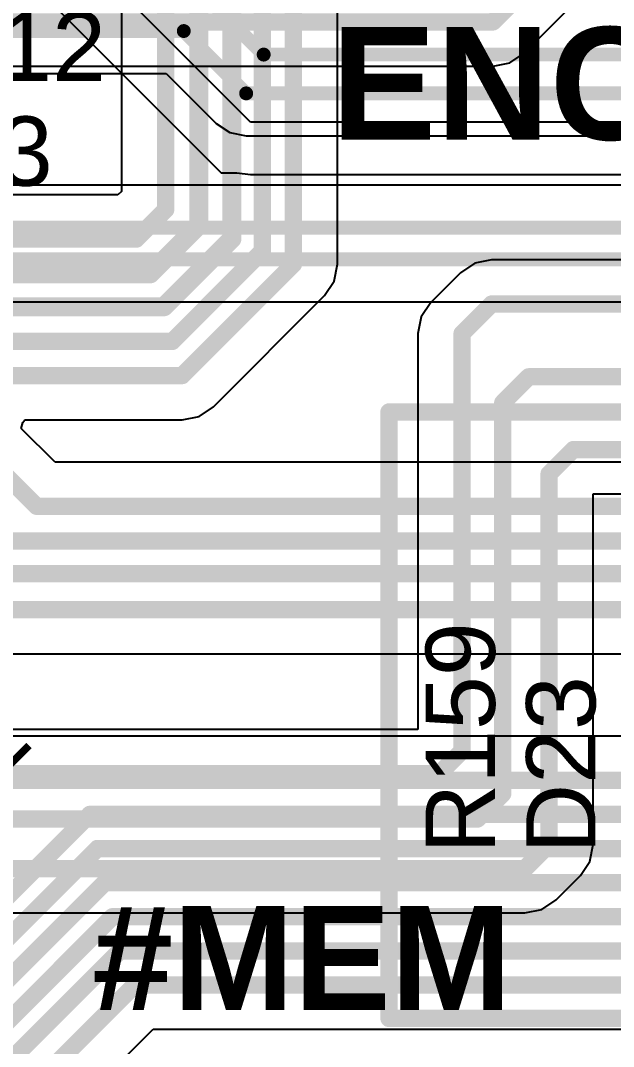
# Model space of a CAD drawing. Header units: inches. Extents: x -3 to 5437, y -3 to 5435.
# Drawn here: x 121.38 to 130.07, y 63.9 to 78.93 of the extents above; entities that cross this region are included whole.
import ezdxf

# ---------------------------------------------------------------- set-up
doc = ezdxf.new("R2010")
doc.units = ezdxf.units.IN
for name, color, linetype in [('Bottom Layer', 5, 'Continuous'), ('GND', 16, 'Continuous'), ('PWR', 76, 'Continuous'), ('Top Layer', 1, 'Continuous'), ('Top Overlay', 2, 'Continuous')]:
    doc.layers.add(name, color=color, linetype=linetype)
doc.styles.add('Arial', font='', dxfattribs={"height": 0.2})
doc.styles.add('Arial_Bold', font='', dxfattribs={"height": 0.2})
doc.styles.get('Arial').set_extended_font_data('Arial')
doc.styles.get('Arial_Bold').set_extended_font_data('Arial', bold=True)

msp = doc.modelspace()

# ---------------------------------------------------------------- linework, layer by layer
at = {"layer": 'Bottom Layer'}
for p, q in [((128.762, 78.455), (129.493, 79.187)), ((128.552, 78.315), (128.762, 78.455)), ((112.718, 78.266), (128.304, 78.266)), ((128.304, 78.266), (128.552, 78.315)), ((128.036, 75.376), (127.826, 75.235)), ((128.284, 75.425), (128.036, 75.376)), ((130.874, 75.425), (128.284, 75.425)), ((127.826, 75.235), (127.393, 74.802)), ((127.393, 74.802), (127.253, 74.592)), ((127.253, 74.592), (127.203, 74.344)), ((127.203, 74.344), (127.203, 68.542)), ((129.774, 66.857), (129.774, 71.997)), ((129.774, 71.997), (130.874, 71.997)), ((127.203, 68.542), (114.483, 68.542)), ((129.725, 66.609), (129.774, 66.857)), ((129.585, 66.399), (129.725, 66.609)), ((129.23, 66.045), (129.585, 66.399)), ((129.02, 65.904), (129.23, 66.045)), ((128.772, 65.855), (129.02, 65.904)), ((118.444, 65.855), (128.772, 65.855))]:
    msp.add_line(p, q, dxfattribs=at)
for points in [[(128.304, 78.913, 0.254, 0.254, 0), (129.765, 80.375, 0.254, 0.254, 0)], [(100.762, 78.913, 0.254, 0.254, 0), (128.304, 78.913, 0.254, 0.254, 0)], [(127.851, 74.344, 0.254, 0.254, 0), (128.284, 74.778, 0.254, 0.254, 0)], [(128.284, 74.778, 0.254, 0.254, 0), (131.369, 74.778, 0.254, 0.254, 0)], [(127.851, 68.227, 0.254, 0.254, 0), (127.851, 74.344, 0.254, 0.254, 0)], [(128.446, 73.329, 0.254, 0.254, 0), (128.828, 73.711, 0.254, 0.254, 0)], [(128.828, 73.711, 0.254, 0.254, 0), (131.369, 73.711, 0.254, 0.254, 0)], [(128.446, 67.6, 0.254, 0.254, 0), (128.446, 73.329, 0.254, 0.254, 0)], [(129.127, 72.289, 0.254, 0.254, 0), (129.482, 72.644, 0.254, 0.254, 0)], [(129.482, 72.644, 0.254, 0.254, 0), (131.369, 72.644, 0.254, 0.254, 0)], [(129.127, 66.857, 0.254, 0.254, 0), (129.127, 72.289, 0.254, 0.254, 0)], [(127.518, 67.894, 0.254, 0.254, 0), (127.851, 68.227, 0.254, 0.254, 0)], [(114.173, 67.894, 0.254, 0.254, 0), (127.518, 67.894, 0.254, 0.254, 0)], [(128.075, 67.229, 0.254, 0.254, 0), (128.446, 67.6, 0.254, 0.254, 0)], [(116.695, 67.229, 0.254, 0.254, 0), (128.075, 67.229, 0.254, 0.254, 0)], [(128.772, 66.502, 0.254, 0.254, 0), (129.127, 66.857, 0.254, 0.254, 0)], [(114.077, 66.502, 0.254, 0.254, 0), (128.772, 66.502, 0.254, 0.254, 0)]]:
    msp.add_lwpolyline(points, format="xyseb", dxfattribs=at)
for points in [[(128.24, 78.913, 0.127, 0.127, 1), (128.367, 78.913, 0.127, 0.127, 1)], [(128.24, 78.913, 0.127, 0.127, 1), (128.367, 78.913, 0.127, 0.127, 1)], [(128.221, 74.778, 0.127, 0.127, 1), (128.348, 74.778, 0.127, 0.127, 1)], [(128.221, 74.778, 0.127, 0.127, 1), (128.348, 74.778, 0.127, 0.127, 1)], [(127.787, 74.344, 0.127, 0.127, 1), (127.914, 74.344, 0.127, 0.127, 1)], [(127.787, 74.344, 0.127, 0.127, 1), (127.914, 74.344, 0.127, 0.127, 1)], [(128.765, 73.711, 0.127, 0.127, 1), (128.892, 73.711, 0.127, 0.127, 1)], [(128.765, 73.711, 0.127, 0.127, 1), (128.892, 73.711, 0.127, 0.127, 1)], [(128.383, 73.329, 0.127, 0.127, 1), (128.51, 73.329, 0.127, 0.127, 1)], [(128.383, 73.329, 0.127, 0.127, 1), (128.51, 73.329, 0.127, 0.127, 1)], [(129.419, 72.644, 0.127, 0.127, 1), (129.546, 72.644, 0.127, 0.127, 1)], [(129.419, 72.644, 0.127, 0.127, 1), (129.546, 72.644, 0.127, 0.127, 1)], [(129.063, 72.289, 0.127, 0.127, 1), (129.19, 72.289, 0.127, 0.127, 1)], [(129.063, 72.289, 0.127, 0.127, 1), (129.19, 72.289, 0.127, 0.127, 1)], [(127.787, 68.227, 0.127, 0.127, 1), (127.914, 68.227, 0.127, 0.127, 1)], [(127.787, 68.227, 0.127, 0.127, 1), (127.914, 68.227, 0.127, 0.127, 1)], [(127.454, 67.894, 0.127, 0.127, 1), (127.581, 67.894, 0.127, 0.127, 1)], [(127.454, 67.894, 0.127, 0.127, 1), (127.581, 67.894, 0.127, 0.127, 1)], [(128.383, 67.6, 0.127, 0.127, 1), (128.51, 67.6, 0.127, 0.127, 1)], [(128.383, 67.6, 0.127, 0.127, 1), (128.51, 67.6, 0.127, 0.127, 1)], [(128.012, 67.229, 0.127, 0.127, 1), (128.139, 67.229, 0.127, 0.127, 1)], [(128.012, 67.229, 0.127, 0.127, 1), (128.139, 67.229, 0.127, 0.127, 1)], [(129.063, 66.857, 0.127, 0.127, 1), (129.19, 66.857, 0.127, 0.127, 1)], [(129.063, 66.857, 0.127, 0.127, 1), (129.19, 66.857, 0.127, 0.127, 1)], [(128.709, 66.502, 0.127, 0.127, 1), (128.836, 66.502, 0.127, 0.127, 1)], [(128.709, 66.502, 0.127, 0.127, 1), (128.836, 66.502, 0.127, 0.127, 1)]]:
    msp.add_lwpolyline(points, format="xyseb", close=True, dxfattribs=at)
at = {"layer": 'GND'}
for p, q in [((117.204, 78.157), (123.513, 78.157)), ((123.513, 78.157), (124.245, 77.425)), ((124.245, 77.425), (124.447, 77.29)), ((124.447, 77.29), (124.685, 77.243)), ((124.685, 77.243), (137.093, 77.243)), ((137.553, 76.518), (117.508, 76.518)), ((107.786, 74.812), (130.561, 74.812))]:
    msp.add_line(p, q, dxfattribs=at)
for points in [[(124.031, 79.345, 0.203, 0.203, 0), (124.942, 78.434, 0.203, 0.203, 0)], [(109.684, 78.779, 0.203, 0.203, 0), (123.771, 78.779, 0.203, 0.203, 0)], [(123.771, 78.779, 0.203, 0.203, 0), (124.685, 77.865, 0.203, 0.203, 0)], [(124.942, 78.434, 0.203, 0.203, 0), (137.616, 78.434, 0.203, 0.203, 0)], [(124.685, 77.865, 0.203, 0.203, 0), (137.35, 77.865, 0.203, 0.203, 0)], [(108.614, 75.896, 0.203, 0.203, 0), (138.483, 75.896, 0.203, 0.203, 0)], [(107.786, 75.433, 0.203, 0.203, 0), (138.128, 75.433, 0.203, 0.203, 0)]]:
    msp.add_lwpolyline(points, format="xyseb", dxfattribs=at)
for points in [[(123.72, 78.779, 0.102, 0.102, 1), (123.821, 78.779, 0.102, 0.102, 1)], [(123.72, 78.779, 0.102, 0.102, 1), (123.821, 78.779, 0.102, 0.102, 1)], [(124.891, 78.434, 0.102, 0.102, 1), (124.993, 78.434, 0.102, 0.102, 1)], [(124.891, 78.434, 0.102, 0.102, 1), (124.993, 78.434, 0.102, 0.102, 1)], [(124.634, 77.865, 0.102, 0.102, 1), (124.736, 77.865, 0.102, 0.102, 1)], [(124.634, 77.865, 0.102, 0.102, 1), (124.736, 77.865, 0.102, 0.102, 1)]]:
    msp.add_lwpolyline(points, format="xyseb", close=True, dxfattribs=at)
at = {"layer": 'PWR'}
for p, q in [((124.748, 77.445), (120.913, 81.28)), ((120.512, 80.511), (124.32, 76.703)), ((153.347, 77.445), (124.748, 77.445)), ((124.32, 76.703), (124.547, 76.703)), ((124.547, 76.703), (124.549, 76.702)), ((124.549, 76.702), (124.748, 76.676)), ((124.748, 76.676), (134.504, 76.676))]:
    msp.add_line(p, q, dxfattribs=at)
at = {"layer": 'Top Layer'}
for p, q in [((122.858, 80.662), (122.858, 76.429)), ((126.025, 75.36), (126.025, 79.16)), ((122.858, 76.429), (122.806, 76.377)), ((122.806, 76.377), (118.391, 76.377)), ((125.976, 75.112), (126.025, 75.36)), ((125.835, 74.902), (125.976, 75.112)), ((124.205, 73.271), (125.835, 74.902)), ((123.995, 73.131), (124.205, 73.271)), ((123.747, 73.082), (123.995, 73.131)), ((121.388, 72.955), (121.41, 73.039)), ((121.883, 72.461), (121.388, 72.955)), ((121.41, 73.039), (121.442, 73.082)), ((121.442, 73.082), (123.747, 73.082)), ((130.502, 72.461), (121.883, 72.461)), ((119.83, 69.65), (141.232, 69.65)), ((165.565, 68.445), (120.122, 68.445)), ((121.786, 62.615), (123.321, 64.15)), ((123.321, 64.15), (173.337, 64.15))]:
    msp.add_line(p, q, dxfattribs=at)
for points in [[(125.378, 75.36, 0.254, 0.254, 0), (125.378, 84.897, 0.254, 0.254, 0)], [(124.92, 75.549, 0.254, 0.254, 0), (124.92, 84.708, 0.254, 0.254, 0)], [(124.476, 75.734, 0.279, 0.279, 0), (124.476, 84.524, 0.279, 0.279, 0)], [(123.993, 75.933, 0.279, 0.279, 0), (123.993, 84.324, 0.279, 0.279, 0)], [(123.506, 76.161, 0.254, 0.254, 0), (123.506, 84.183, 0.254, 0.254, 0)], [(123.074, 75.729, 0.254, 0.254, 0), (123.506, 76.161, 0.254, 0.254, 0)], [(123.28, 75.221, 0.279, 0.279, 0), (123.993, 75.933, 0.279, 0.279, 0)], [(115.401, 75.729, 0.254, 0.254, 0), (123.074, 75.729, 0.254, 0.254, 0)], [(123.48, 74.738, 0.279, 0.279, 0), (124.476, 75.734, 0.279, 0.279, 0)], [(123.6, 74.229, 0.254, 0.254, 0), (124.92, 75.549, 0.254, 0.254, 0)], [(116.05, 75.221, 0.279, 0.279, 0), (123.28, 75.221, 0.279, 0.279, 0)], [(123.747, 73.729, 0.254, 0.254, 0), (125.378, 75.36, 0.254, 0.254, 0)], [(116.05, 74.738, 0.279, 0.279, 0), (123.48, 74.738, 0.279, 0.279, 0)], [(115.401, 74.229, 0.254, 0.254, 0), (123.6, 74.229, 0.254, 0.254, 0)], [(115.401, 73.729, 0.254, 0.254, 0), (123.747, 73.729, 0.254, 0.254, 0)], [(120.558, 72.869, 0.254, 0.254, 0), (121.614, 71.813, 0.254, 0.254, 0)], [(121.614, 71.813, 0.254, 0.254, 0), (140.484, 71.813, 0.254, 0.254, 0)], [(120.558, 71.306, 0.254, 0.254, 0), (132.422, 71.306, 0.254, 0.254, 0)], [(119.992, 70.824, 0.254, 0.254, 0), (141.076, 70.824, 0.254, 0.254, 0)], [(121.024, 70.297, 0.254, 0.254, 0), (141.232, 70.297, 0.254, 0.254, 0)], [(120.122, 67.797, 0.254, 0.254, 0), (177.799, 67.797, 0.254, 0.254, 0)], [(119.326, 64.229, 0.254, 0.254, 0), (122.394, 67.297, 0.254, 0.254, 0)], [(122.394, 67.297, 0.254, 0.254, 0), (124.774, 67.297, 0.254, 0.254, 0)], [(124.774, 67.297, 0.254, 0.254, 0), (178.019, 67.297, 0.254, 0.254, 0)], [(119.437, 63.729, 0.254, 0.254, 0), (122.505, 66.797, 0.254, 0.254, 0)], [(122.505, 66.797, 0.254, 0.254, 0), (125.155, 66.797, 0.254, 0.254, 0)], [(125.155, 66.797, 0.254, 0.254, 0), (178.084, 66.797, 0.254, 0.254, 0)], [(119.547, 63.229, 0.254, 0.254, 0), (122.615, 66.297, 0.254, 0.254, 0)], [(122.615, 66.297, 0.254, 0.254, 0), (124.785, 66.297, 0.254, 0.254, 0)], [(124.785, 66.297, 0.254, 0.254, 0), (177.902, 66.297, 0.254, 0.254, 0)], [(119.658, 62.729, 0.254, 0.254, 0), (122.726, 65.797, 0.254, 0.254, 0)], [(122.726, 65.797, 0.254, 0.254, 0), (122.869, 65.797, 0.254, 0.254, 0)], [(122.869, 65.797, 0.254, 0.254, 0), (177.719, 65.797, 0.254, 0.254, 0)], [(119.768, 62.229, 0.254, 0.254, 0), (122.836, 65.297, 0.254, 0.254, 0)], [(122.836, 65.297, 0.254, 0.254, 0), (124.012, 65.297, 0.254, 0.254, 0)], [(124.012, 65.297, 0.254, 0.254, 0), (177.537, 65.297, 0.254, 0.254, 0)], [(119.985, 61.729, 0.254, 0.254, 0), (123.053, 64.797, 0.254, 0.254, 0)], [(123.053, 64.797, 0.254, 0.254, 0), (173.605, 64.797, 0.254, 0.254, 0)]]:
    msp.add_lwpolyline(points, format="xyseb", dxfattribs=at)
for points in [[(123.442, 76.161, 0.127, 0.127, 1), (123.569, 76.161, 0.127, 0.127, 1)], [(123.442, 76.161, 0.127, 0.127, 1), (123.569, 76.161, 0.127, 0.127, 1)], [(123.923, 75.933, 0.14, 0.14, 1), (124.063, 75.933, 0.14, 0.14, 1)], [(123.923, 75.933, 0.14, 0.14, 1), (124.063, 75.933, 0.14, 0.14, 1)], [(123.011, 75.729, 0.127, 0.127, 1), (123.138, 75.729, 0.127, 0.127, 1)], [(123.011, 75.729, 0.127, 0.127, 1), (123.138, 75.729, 0.127, 0.127, 1)], [(124.406, 75.734, 0.14, 0.14, 1), (124.546, 75.734, 0.14, 0.14, 1)], [(124.406, 75.734, 0.14, 0.14, 1), (124.546, 75.734, 0.14, 0.14, 1)], [(124.857, 75.549, 0.127, 0.127, 1), (124.984, 75.549, 0.127, 0.127, 1)], [(124.857, 75.549, 0.127, 0.127, 1), (124.984, 75.549, 0.127, 0.127, 1)], [(123.211, 75.221, 0.14, 0.14, 1), (123.35, 75.221, 0.14, 0.14, 1)], [(123.211, 75.221, 0.14, 0.14, 1), (123.35, 75.221, 0.14, 0.14, 1)], [(125.314, 75.36, 0.127, 0.127, 1), (125.441, 75.36, 0.127, 0.127, 1)], [(125.314, 75.36, 0.127, 0.127, 1), (125.441, 75.36, 0.127, 0.127, 1)], [(123.411, 74.738, 0.14, 0.14, 1), (123.55, 74.738, 0.14, 0.14, 1)], [(123.411, 74.738, 0.14, 0.14, 1), (123.55, 74.738, 0.14, 0.14, 1)], [(123.537, 74.229, 0.127, 0.127, 1), (123.664, 74.229, 0.127, 0.127, 1)], [(123.537, 74.229, 0.127, 0.127, 1), (123.664, 74.229, 0.127, 0.127, 1)], [(123.683, 73.729, 0.127, 0.127, 1), (123.81, 73.729, 0.127, 0.127, 1)], [(123.683, 73.729, 0.127, 0.127, 1), (123.81, 73.729, 0.127, 0.127, 1)], [(121.551, 71.813, 0.127, 0.127, 1), (121.678, 71.813, 0.127, 0.127, 1)], [(121.551, 71.813, 0.127, 0.127, 1), (121.678, 71.813, 0.127, 0.127, 1)], [(122.33, 67.297, 0.127, 0.127, 1), (122.457, 67.297, 0.127, 0.127, 1)], [(122.33, 67.297, 0.127, 0.127, 1), (122.457, 67.297, 0.127, 0.127, 1)], [(124.71, 67.297, 0.127, 0.127, 1), (124.837, 67.297, 0.127, 0.127, 1)], [(124.71, 67.297, 0.127, 0.127, 1), (124.837, 67.297, 0.127, 0.127, 1)], [(122.441, 66.797, 0.127, 0.127, 1), (122.568, 66.797, 0.127, 0.127, 1)], [(122.441, 66.797, 0.127, 0.127, 1), (122.568, 66.797, 0.127, 0.127, 1)], [(125.091, 66.797, 0.127, 0.127, 1), (125.218, 66.797, 0.127, 0.127, 1)], [(125.091, 66.797, 0.127, 0.127, 1), (125.218, 66.797, 0.127, 0.127, 1)], [(122.552, 66.297, 0.127, 0.127, 1), (122.679, 66.297, 0.127, 0.127, 1)], [(122.552, 66.297, 0.127, 0.127, 1), (122.679, 66.297, 0.127, 0.127, 1)], [(124.721, 66.297, 0.127, 0.127, 1), (124.848, 66.297, 0.127, 0.127, 1)], [(124.721, 66.297, 0.127, 0.127, 1), (124.848, 66.297, 0.127, 0.127, 1)], [(122.662, 65.797, 0.127, 0.127, 1), (122.789, 65.797, 0.127, 0.127, 1)], [(122.662, 65.797, 0.127, 0.127, 1), (122.789, 65.797, 0.127, 0.127, 1)], [(122.805, 65.797, 0.127, 0.127, 1), (122.932, 65.797, 0.127, 0.127, 1)], [(122.805, 65.797, 0.127, 0.127, 1), (122.932, 65.797, 0.127, 0.127, 1)], [(122.773, 65.297, 0.127, 0.127, 1), (122.9, 65.297, 0.127, 0.127, 1)], [(122.773, 65.297, 0.127, 0.127, 1), (122.9, 65.297, 0.127, 0.127, 1)], [(123.948, 65.297, 0.127, 0.127, 1), (124.075, 65.297, 0.127, 0.127, 1)], [(123.948, 65.297, 0.127, 0.127, 1), (124.075, 65.297, 0.127, 0.127, 1)], [(122.99, 64.797, 0.127, 0.127, 1), (123.117, 64.797, 0.127, 0.127, 1)], [(122.99, 64.797, 0.127, 0.127, 1), (123.117, 64.797, 0.127, 0.127, 1)]]:
    msp.add_lwpolyline(points, format="xyseb", close=True, dxfattribs=at)
at = {"layer": 'Top Overlay'}
for points in [[(126.779, 73.196, 0.254, 0.254, 0), (139.347, 73.196, 0.254, 0.254, 0)], [(126.779, 64.306, 0.254, 0.254, 0), (126.779, 73.196, 0.254, 0.254, 0)], [(126.779, 64.306, 0.254, 0.254, 0), (139.347, 64.306, 0.254, 0.254, 0)]]:
    msp.add_lwpolyline(points, format="xyseb", dxfattribs=at)
for points in [[(126.716, 73.196, 0.127, 0.127, 1), (126.843, 73.196, 0.127, 0.127, 1)], [(126.716, 73.196, 0.127, 0.127, 1), (126.843, 73.196, 0.127, 0.127, 1)], [(126.716, 64.306, 0.127, 0.127, 1), (126.843, 64.306, 0.127, 0.127, 1)], [(126.716, 64.306, 0.127, 0.127, 1), (126.843, 64.306, 0.127, 0.127, 1)]]:
    msp.add_lwpolyline(points, format="xyseb", close=True, dxfattribs=at)

# ---------------------------------------------------------------- texts
at = {"layer": 'Top Overlay', "style": 'Arial'}
for s, p in [('C112', (119.238, 78.047)), ('C93', (119.246, 76.511))]:
    msp.add_text(s, height=1.016, dxfattribs=at).set_placement(p)
at = {"layer": 'Top Overlay'}
for s, height, rotation, style, p in [('ENCODER', 1.651, 360, 'Arial_Bold', (125.933, 77.185)), ('R159', 1.016, 90, 'Arial', (128.332, 66.72)), ('D23', 1.016, 90, 'Arial', (129.806, 66.72)), ('C32', 1.016, 45, 'Arial', (119.751, 66.479)), ('#MEM', 1.524, 360, 'Arial_Bold', (122.428, 64.428))]:
    msp.add_text(s, height=height, rotation=rotation, dxfattribs=dict(at, style=style)).set_placement(p)

doc.saveas('drawing.dxf')
